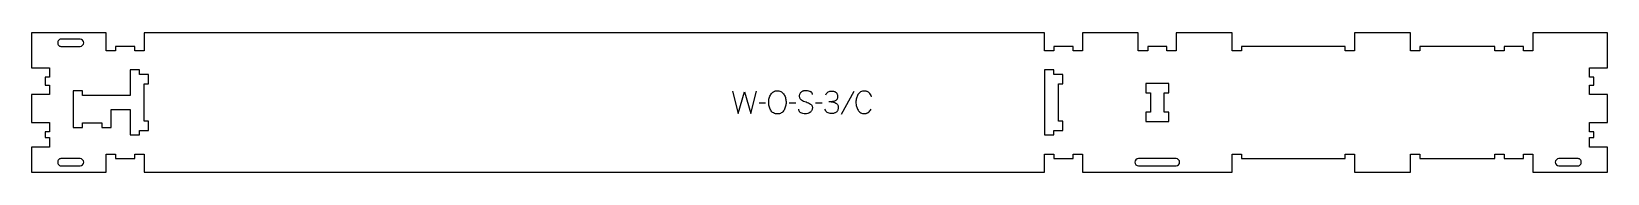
# Model space of a CAD drawing. Extents: x 0 to 2100, y 0 to 186.
import ezdxf

# ---------------------------------------------------------------- set-up
doc = ezdxf.new("R2010")
doc.units = 0
for name, color, linetype in [('1_ANYTOOL_1MMDEEP_LABELS_S', 2, 'CONTINUOUS'), ('3_ANYTOOL_CUTTHROUGH_INSID', 4, 'CONTINUOUS'), ('4_ANYTOOL_CUTTHROUGH_OUTSI', 5, 'CONTINUOUS')]:
    doc.layers.add(name, color=color, linetype=linetype)

msp = doc.modelspace()

# ---------------------------------------------------------------- linework, layer by layer
at = {"layer": '1_ANYTOOL_1MMDEEP_LABELS_S'}
for p, q in [((1095.609223, 107.542529), (1078.423509, 76.771101)), ((978.009223, 91.899672), (969.223509, 91.813958)), ((1018.037794, 91.899672), (1009.25208, 91.813958)), ((1053.094937, 91.899672), (1044.309223, 91.813958))]:
    msp.add_line(p, q, dxfattribs=at)
msp.add_lwpolyline([(933.65208, 108.013958), (941.366366, 78.013958), (949.809223, 107.113958), (958.294937, 78.013958), (965.794937, 108.013958)], dxfattribs=at)
msp.add_lwpolyline([(994.080651, 108.356815, -0.064784), (996.754607, 108.008894, -0.088904), (999.180651, 106.878244, -0.05419), (1001.103216, 105.186114, -0.051179), (1002.630651, 103.128244, -0.041653), (1003.812851, 100.699471, -0.036749), (1004.60208, 98.113958, -0.024892), (1005.059859, 95.494695, -0.030823), (1005.223509, 92.842529, -0.034269), (1005.046989, 90.270033, -0.031918), (1004.532437, 87.742529, -0.031725), (1003.64425, 85.133133, -0.026303), (1002.459223, 82.642529, -0.058719), (1000.935442, 80.480782, -0.077745), (998.896723, 78.817529, -0.077243), (996.409735, 77.838692, -0.055252), (993.737794, 77.542529, -0.054051), (990.983869, 77.841108, -0.077615), (988.418151, 78.838958, -0.078558), (986.343078, 80.526031, -0.060481), (984.80208, 82.728244, -0.02629), (983.615419, 85.267463, -0.031299), (982.728866, 87.924672, -0.031469), (982.213827, 90.511488, -0.033416), (982.037794, 93.142529, -0.032847), (982.216472, 95.859478, -0.035049), (982.761009, 98.526458, -0.03503), (983.676982, 101.103497, -0.032231), (984.930651, 103.535386, -0.062518), (986.55254, 105.602481, -0.074052), (988.66458, 107.151458, -0.072322), (991.291433, 108.082349, -0.049083)], format="xyb", close=True, dxfattribs=at)
for points in [[(1040.280651, 103.428244, 0.071867), (1040.087538, 104.76485, 0.100684), (1039.461009, 105.946101, 0.047558), (1038.986455, 106.422551, 0.038563), (1038.436455, 106.811279, 0.037928), (1037.739267, 107.158747, 0.026634), (1037.00208, 107.413958, 0.028461), (1033.978747, 108.099941, 0.041577), (1030.894937, 108.356815, 0.036938), (1029.392577, 108.245675, 0.041531), (1027.92708, 107.901458, 0.041583), (1026.549703, 107.324249, 0.038125), (1025.280651, 106.535386, 0.057611), (1024.210499, 105.543482, 0.065808), (1023.416366, 104.322886, 0.06469), (1022.93887, 102.863332, 0.046778), (1022.794937, 101.328244, 0.052235), (1022.957293, 99.778401, 0.075448), (1023.50208, 98.328244, 0.076671), (1024.418172, 97.155191, 0.061023), (1025.623509, 96.271101, 0.021951), (1028.652363, 94.743755, 0.018213), (1031.794937, 93.463958, -0.02405), (1034.896422, 92.158496, -0.02981), (1037.837794, 90.528244, -0.068439), (1038.979096, 89.562313, -0.079282), (1039.787794, 88.310386, -0.076308), (1040.212794, 86.731704, -0.047772), (1040.237794, 85.085386, -0.046243), (1039.94456, 83.404427, -0.06359), (1039.294937, 81.833601, -0.064671), (1038.322113, 80.549412, -0.057073), (1037.066366, 79.535386, -0.067522), (1034.098057, 78.172476, -0.070793), (1030.873509, 77.671101, -0.064027), (1027.734493, 78.033616, -0.070447), (1024.809223, 79.213958, -0.054374), (1023.650805, 80.063591, -0.074742), (1022.75208, 81.174672, -0.075199), (1022.229073, 82.481051, -0.057737), (1022.066366, 83.885386)], [(1058.066366, 103.085386, -0.060092), (1059.454583, 105.17152, -0.080583), (1061.355651, 106.781815, -0.079919), (1063.711717, 107.72958, -0.055798), (1066.25208, 108.013958, -0.035013), (1067.80798, 107.904871, -0.047512), (1069.321723, 107.542529, -0.048382), (1070.611148, 106.956489, -0.050886), (1071.759223, 106.128244, -0.060051), (1072.685127, 105.081456, -0.058597), (1073.33958, 103.846101, -0.056917), (1073.73571, 102.335185, -0.03878), (1073.837794, 100.771101, -0.02544), (1073.774779, 99.533384, -0.041152), (1073.548509, 98.317529, -0.042175), (1073.204695, 97.377259, -0.059142), (1072.680651, 96.528244, -0.068767), (1071.389955, 95.295749, -0.072211), (1069.809223, 94.471101, -0.043093), (1067.982111, 94.003508, -0.035742), (1066.10208, 93.828244, -0.002283), (1064.248616, 93.796851, -0.003092), (1062.394937, 93.785386)], [(1119.223509, 100.513958, 0.059291), (1117.687348, 103.443375, 0.066881), (1115.473509, 105.892529, 0.04529), (1114.156523, 106.816407, 0.046757), (1112.693151, 107.483601, 0.04633), (1111.053239, 107.887932, 0.037303), (1109.366366, 108.013958, 0.054828), (1106.860725, 107.738373, 0.073548), (1104.518151, 106.840744, 0.073729), (1102.548829, 105.312511, 0.056205), (1101.030651, 103.321101, 0.033355), (1099.809482, 100.931225, 0.034965), (1098.925294, 98.397886, 0.034911), (1098.395267, 95.729879, 0.031589), (1098.223509, 93.013958, 0.032085), (1098.398012, 90.297329, 0.035383), (1098.936009, 87.630029, 0.035431), (1099.834497, 85.094872, 0.033598), (1101.073509, 82.706815, 0.058628), (1102.63571, 80.70593, 0.073381), (1104.657437, 79.187172, 0.072539), (1107.10341, 78.286118, 0.05208), (1109.709223, 78.013958, 0.033243), (1111.150598, 78.109894, 0.042283), (1112.559223, 78.421101, 0.042766), (1113.801919, 78.92819, 0.044269), (1114.937794, 79.642529, 0.055485), (1116.949589, 81.55743, 0.045948), (1118.537794, 83.842529)], [(1065.180651, 93.785386, -0.052004), (1068.513734, 93.272584, -0.057563), (1071.65208, 92.049672, -0.070633), (1072.926616, 91.125069, -0.079113), (1073.869937, 89.869315, -0.075641), (1074.446725, 88.214457, -0.046128), (1074.609223, 86.456815, -0.033924), (1074.475626, 84.49004, -0.057836), (1073.987794, 82.588958, -0.060832), (1073.228817, 81.159984, -0.072757), (1072.123509, 79.985386, -0.05358), (1070.728917, 79.104305, -0.043301), (1069.187794, 78.506815, -0.042335), (1067.289306, 78.124565, -0.028525), (1065.35208, 78.013958, -0.059964), (1062.640579, 78.340316, -0.089395), (1060.166366, 79.438958, -0.089624), (1058.242198, 81.323405, -0.061164), (1056.95208, 83.713958)]]:
    msp.add_lwpolyline(points, format="xyb", dxfattribs=at)
at = {"layer": '3_ANYTOOL_CUTTHROUGH_INSID'}
for points in [[(64.75, 177), (39.009651, 177, 0.12263), (37.35456, 176.587875, 0.106401), (36.040385, 175.480762, 0.09127), (35.253336, 173.956608, 0.148392), (35.253336, 170.543392, 0.09127), (36.040385, 169.019238, 0.106401), (37.35456, 167.912125, 0.12263), (39.009651, 167.5), (64.75, 167.5, 0.414214), (69.5, 172.25, 0.414214)], [(64.75, 8.5, 0.414214), (69.5, 13.25, 0.414214), (64.75, 18), (39.009651, 18, 0.12263), (37.35456, 17.587875, 0.106401), (36.040385, 16.480762, 0.09127), (35.253336, 14.956608, 0.148392), (35.253336, 11.543392, 0.09127), (36.040385, 10.019238, 0.106401), (37.35456, 8.912125, 0.12263), (39.009651, 8.5)], [(1474.75, 8.5), (1524.75, 8.5, 1), (1524.75, 18), (1474.75, 18, 1)], [(2034.75, 8.5), (2060.490349, 8.5, 0.12263), (2062.14544, 8.912125, 0.106401), (2063.459615, 10.019238, 0.09127), (2064.246664, 11.543392, 0.148392), (2064.246664, 14.956608, 0.09127), (2063.459615, 16.480762, 0.106401), (2062.14544, 17.587875, 0.12263), (2060.490349, 18), (2034.75, 18, 1)]]:
    msp.add_lwpolyline(points, format="xyb", close=True, dxfattribs=at)
for points in [[(149.750015, 55.544254), (156, 55.544253), (156, 68.044253), (150, 68.044253), (150, 117.544253), (156, 117.544253), (156, 130.044253), (149.75, 130.044253), (144.000029, 130.044255), (144.000029, 136.044255), (131.750029, 136.044255), (131.500029, 136.044255), (131.500029, 102.088509), (68.000029, 102.088509), (68.000029, 108.088509), (55.750029, 108.088509), (55.500029, 108.088509), (55.500029, 59.588509), (67.750029, 59.588509), (68.000029, 59.588509), (68.000029, 65.588509), (93.500029, 65.588509), (93.500029, 59.588509), (105.750029, 59.588509), (106.000029, 59.588509), (106.000029, 83.588509), (131.500029, 83.588509), (131.500029, 49.544255), (143.750029, 49.544255), (144.000029, 49.544255), (144.000029, 55.544255)], [(1349.75, 49.544253), (1362, 49.544253), (1362, 55.544253), (1374, 55.544253), (1374, 68.044253), (1368, 68.044253), (1368, 117.544253), (1374, 117.544253), (1374, 130.044253), (1362, 130.044253), (1362, 136.044253), (1349.5, 136.044253), (1349.5, 49.794253), (1349.5, 49.544253)], [(1490.5, 105.544253), (1490.5, 80.044253), (1484.5, 80.044253), (1484.5, 67.544253), (1515, 67.544253), (1515, 80.044253), (1509, 80.044253), (1509, 105.544253), (1515, 105.544253), (1515, 118.044253), (1484.5, 118.044253), (1484.5, 105.544253)]]:
    msp.add_lwpolyline(points, close=True, dxfattribs=at)
at = {"layer": '4_ANYTOOL_CUTTHROUGH_OUTSI'}
msp.add_lwpolyline([(449.75, 0), (1349.5, 0), (1349.5, 23.75, -0.414214), (1349.75, 24), (1361.75, 24, -0.414214), (1362, 23.75), (1362, 18), (1387.5, 18), (1387.5, 23.75, -0.414214), (1387.75, 24), (1399.75, 24, -0.414214), (1400, 23.75), (1400, 0), (1599.5, 0), (1599.5, 23.75, -0.414214), (1599.75, 24), (1611.75, 24, -0.414214), (1612, 23.75), (1612, 18), (1750, 18), (1750, 23.75, -0.414214), (1750.25, 24), (1762.25, 24, -0.414214), (1762.5, 23.75), (1762.5, 0), (1837, 0), (1837, 23.75, -0.414214), (1837.25, 24), (1849.25, 24, -0.414214), (1849.5, 23.75), (1849.5, 18), (1949.5, 18), (1949.5, 23.75, -0.414214), (1949.75, 24), (1961.75, 24, -0.414214), (1962, 23.75), (1962, 18), (1987.5, 18), (1987.5, 23.75, -0.414214), (1987.75, 24), (1999.75, 24, -0.414214), (2000, 23.75), (2000, 0), (2099.5, 0), (2099.5, 33.5), (2075.75, 33.5, -0.414214), (2075.5, 33.75), (2075.5, 45.75, -0.414214), (2075.75, 46), (2081.5, 46), (2081.5, 53.589), (2075.75, 53.589, -0.414214), (2075.5, 53.839), (2075.5, 65.839, -0.414214), (2075.75, 66.089), (2099.5, 66.089), (2099.5, 103.5), (2075.75, 103.5, -0.414214), (2075.5, 103.75), (2075.5, 115.75, -0.414214), (2075.75, 116), (2081.5, 116), (2081.5, 126.5), (2075.75, 126.5, -0.414214), (2075.5, 126.75), (2075.5, 138.75, -0.414214), (2075.75, 139), (2099.5, 139), (2099.5, 185.5), (2000, 185.5), (2000, 161.75, -0.414214), (1999.75, 161.5), (1987.75, 161.5, -0.414214), (1987.5, 161.75), (1987.5, 167.5), (1962, 167.5), (1962, 161.75, -0.414214), (1961.75, 161.5), (1949.75, 161.5, -0.414214), (1949.5, 161.75), (1949.5, 167.5), (1849.5, 167.5), (1849.5, 161.75, -0.414214), (1849.25, 161.5), (1837.25, 161.5, -0.414214), (1837, 161.75), (1837, 185.5), (1762.5, 185.5), (1762.5, 161.75, -0.414214), (1762.25, 161.5), (1750.25, 161.5, -0.414214), (1750, 161.75), (1750, 167.5), (1612, 167.5), (1612, 161.75, -0.414214), (1611.75, 161.5), (1599.75, 161.5, -0.414214), (1599.5, 161.75), (1599.5, 185.5), (1525, 185.5), (1525, 161.75, -0.414214), (1524.75, 161.5), (1512.75, 161.5, -0.414214), (1512.5, 161.75), (1512.5, 167.5), (1487, 167.5), (1487, 161.75, -0.414214), (1486.75, 161.5), (1474.75, 161.5, -0.414214), (1474.5, 161.75), (1474.5, 185.5), (1400, 185.5), (1400, 161.75, -0.414214), (1399.75, 161.5), (1387.75, 161.5, -0.414214), (1387.5, 161.75), (1387.5, 167.5), (1362, 167.5), (1362, 161.75, -0.414214), (1361.75, 161.5), (1349.75, 161.5, -0.414214), (1349.5, 161.75), (1349.5, 185.5), (1049.75, 185.5), (749.75, 185.5), (150, 185.5), (150, 161.75, -0.414214), (149.75, 161.5), (137.75, 161.5, -0.414214), (137.5, 161.75), (137.5, 167.5), (112, 167.5), (112, 161.75, -0.414214), (111.75, 161.5), (99.75, 161.5, -0.414214), (99.5, 161.75), (99.5, 185.5), (0, 185.5), (0, 139), (23.75, 139, -0.414214), (24, 138.75), (24, 126.75, -0.414214), (23.75, 126.5), (18, 126.5), (18, 116), (23.75, 116, -0.414214), (24, 115.75), (24, 103.75, -0.414214), (23.75, 103.5), (0, 103.5), (0, 66.089), (23.75, 66.089, -0.414214), (24, 65.839), (24, 53.839, -0.414214), (23.75, 53.589), (18, 53.589), (18, 46), (23.75, 46, -0.414214), (24, 45.75), (24, 33.75, -0.414214), (23.75, 33.5), (0, 33.5), (0, 0), (99.5, 0), (99.5, 23.75, -0.414214), (99.75, 24), (111.75, 24, -0.414214), (112, 23.75), (112, 18), (137.5, 18), (137.5, 23.75, -0.414214), (137.75, 24), (149.75, 24, -0.414214), (150, 23.75), (150, 0)], format="xyb", close=True, dxfattribs=at)

doc.saveas('drawing.dxf')
